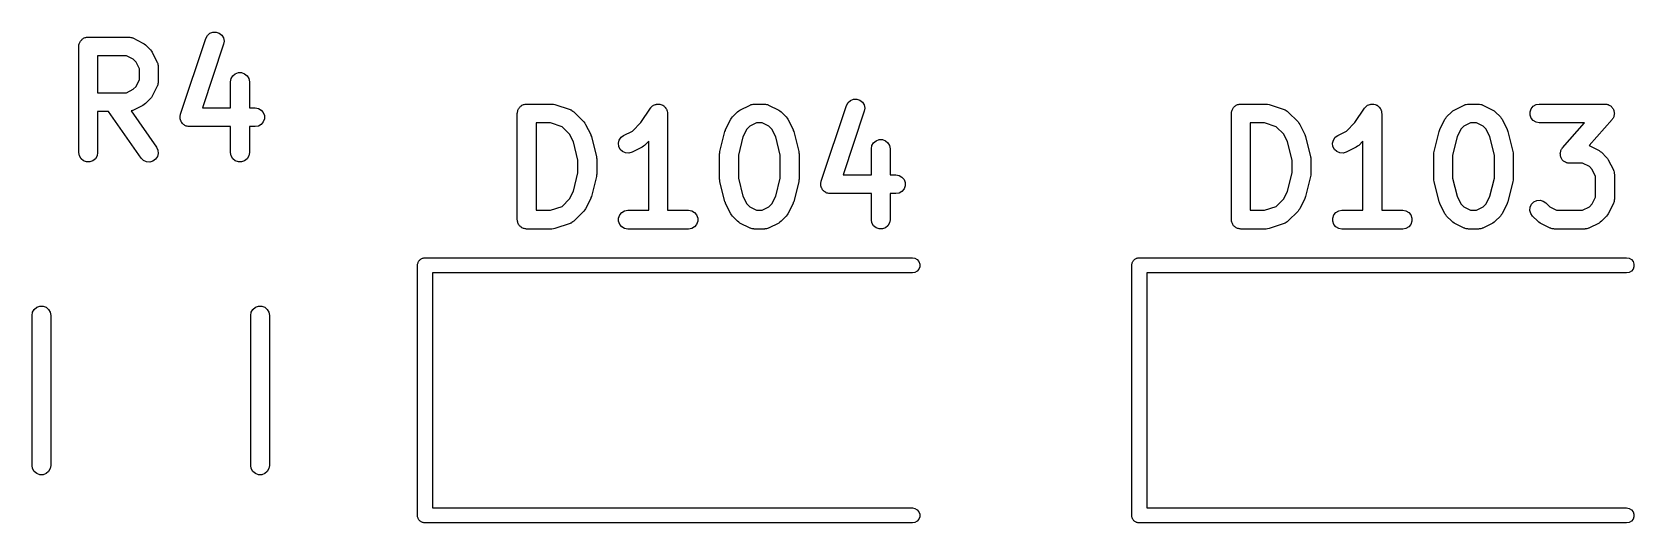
# Model space of a CAD drawing. Extents: x 25 to 125, y -131 to -25.
# Drawn here: x 47.95 to 60.76, y -70.91 to -66.98 of the extents above; entities that cross this region are included whole.
import ezdxf

# ---------------------------------------------------------------- set-up
doc = ezdxf.new("R2010")
doc.units = 0
doc.header["$MEASUREMENT"] = 0
doc.layers.add('BLACK', color=7, linetype='CONTINUOUS')

msp = doc.modelspace()

# ---------------------------------------------------------------- linework, layer by layer
at = {"layer": 'Black'}
for p, q in [((48.3422, -67.0461), (48.3464, -67.0411)), ((48.3464, -67.0411), (48.3521, -67.0378)), ((48.3521, -67.0378), (48.3571, -67.0336)), ((48.3571, -67.0336), (48.3633, -67.0313)), ((48.3633, -67.0313), (48.369, -67.028)), ((48.369, -67.028), (48.3754, -67.0269)), ((48.3754, -67.0269), (48.3816, -67.0247)), ((48.3816, -67.0247), (48.3882, -67.0247)), ((48.3882, -67.0247), (48.3946, -67.0235)), ((48.3946, -67.0235), (48.7184, -67.0235)), ((48.7184, -67.0235), (48.7227, -67.0243)), ((48.7227, -67.0243), (48.727, -67.024)), ((48.727, -67.024), (48.7354, -67.0265)), ((48.7354, -67.0265), (48.7441, -67.028)), ((48.7441, -67.028), (48.7478, -67.0302)), ((48.7478, -67.0302), (48.752, -67.0314)), ((48.752, -67.0314), (48.8329, -67.0719)), ((49.133, -67.6415), (49.3354, -67.0343)), ((49.3354, -67.0343), (49.3478, -67.0114)), ((49.3478, -67.0114), (49.3673, -66.9941)), ((49.3673, -66.9941), (49.3915, -66.9846)), ((49.3915, -66.9846), (49.4175, -66.9839)), ((49.4175, -66.9839), (49.4422, -66.9921)), ((49.4422, -66.9921), (49.4626, -67.0083)), ((49.4626, -67.0083), (49.4763, -67.0305)), ((49.4763, -67.0305), (49.4815, -67.056)), ((48.3196, -67.0985), (48.3208, -67.0921)), ((48.3196, -67.9485), (48.3196, -67.0985)), ((48.3208, -67.0855), (48.323, -67.0793)), ((48.3208, -67.0921), (48.3208, -67.0855)), ((48.323, -67.0793), (48.3241, -67.0729)), ((48.3241, -67.0729), (48.3274, -67.0672)), ((48.3274, -67.0672), (48.3297, -67.061)), ((48.3297, -67.061), (48.3339, -67.056)), ((48.3339, -67.056), (48.3372, -67.0503)), ((48.3372, -67.0503), (48.3422, -67.0461)), ((48.8329, -67.0719), (48.8426, -67.0791)), ((48.8426, -67.0791), (48.8524, -67.086)), ((48.8524, -67.086), (48.8929, -67.1264)), ((48.8929, -67.1264), (48.8998, -67.1363)), ((48.8998, -67.1363), (48.9069, -67.1459)), ((48.9069, -67.1459), (48.9474, -67.2269)), ((49.4777, -67.0818), (49.3082, -67.5902)), ((49.4815, -67.056), (49.4777, -67.0818)), ((48.4696, -67.1735), (48.4696, -67.4688)), ((48.7007, -67.1735), (48.4696, -67.1735)), ((48.755, -67.2006), (48.7007, -67.1735)), ((48.7782, -67.2239), (48.755, -67.2006)), ((48.8053, -67.2781), (48.7782, -67.2239)), ((48.8053, -67.3642), (48.8053, -67.2781)), ((48.9474, -67.2269), (48.9486, -67.231)), ((48.9486, -67.231), (48.9508, -67.2348)), ((48.9508, -67.2348), (48.9523, -67.2434)), ((48.9523, -67.2434), (48.9548, -67.2519)), ((48.9548, -67.2519), (48.9546, -67.2562)), ((48.9546, -67.2562), (48.9553, -67.2604)), ((48.9553, -67.2604), (48.9553, -67.3819)), ((48.755, -67.4416), (48.7782, -67.4184)), ((48.7782, -67.4184), (48.8053, -67.3642)), ((48.9474, -67.4154), (48.9069, -67.4964)), ((48.9486, -67.4113), (48.9474, -67.4154)), ((48.9508, -67.4075), (48.9486, -67.4113)), ((48.9523, -67.3989), (48.9508, -67.4075)), ((48.9548, -67.3904), (48.9523, -67.3989)), ((48.9553, -67.3819), (48.9546, -67.3861)), ((48.9546, -67.3861), (48.9548, -67.3904)), ((49.5339, -67.3819), (49.5384, -67.3562)), ((49.5339, -67.5902), (49.5339, -67.3819)), ((49.5384, -67.3562), (49.5515, -67.3336)), ((49.5515, -67.3336), (49.5714, -67.3169)), ((49.5714, -67.3169), (49.5959, -67.308)), ((49.5959, -67.308), (49.6219, -67.308)), ((49.6219, -67.308), (49.6464, -67.3169)), ((49.6464, -67.3169), (49.6664, -67.3336)), ((49.6664, -67.3336), (49.6794, -67.3562)), ((49.6794, -67.3562), (49.6839, -67.3819)), ((49.6839, -67.3819), (49.6839, -67.5902)), ((48.4696, -67.4688), (48.7007, -67.4688)), ((48.7007, -67.4688), (48.755, -67.4416)), ((48.8524, -67.5563), (48.8426, -67.5632)), ((48.8929, -67.5158), (48.8524, -67.5563)), ((48.8998, -67.506), (48.8929, -67.5158)), ((48.9069, -67.4964), (48.8998, -67.506)), ((54.4629, -67.5703), (54.4753, -67.5474)), ((54.4753, -67.5474), (54.4948, -67.5301)), ((54.4948, -67.5301), (54.519, -67.5206)), ((54.519, -67.5206), (54.545, -67.5199)), ((54.545, -67.5199), (54.5698, -67.5281)), ((54.5698, -67.5281), (54.5902, -67.5443)), ((54.5902, -67.5443), (54.6038, -67.5665)), ((48.558, -67.6188), (48.4696, -67.6188)), ((48.4696, -67.6188), (48.4696, -67.9485)), ((48.8189, -67.9915), (48.558, -67.6188)), ((48.7441, -67.6142), (48.7386, -67.6152)), ((48.7386, -67.6152), (48.9418, -67.9055)), ((48.7478, -67.6121), (48.7441, -67.6142)), ((48.752, -67.6108), (48.7478, -67.6121)), ((48.8329, -67.5704), (48.752, -67.6108)), ((48.8426, -67.5632), (48.8329, -67.5704)), ((49.1292, -67.6672), (49.1303, -67.6597)), ((49.1303, -67.6727), (49.1292, -67.6672)), ((49.1303, -67.6522), (49.1322, -67.647)), ((49.1303, -67.6597), (49.1303, -67.6522)), ((49.1303, -67.6782), (49.1303, -67.6727)), ((49.1329, -67.6853), (49.1303, -67.6782)), ((49.1322, -67.647), (49.133, -67.6415)), ((49.3082, -67.5902), (49.5339, -67.5902)), ((49.6839, -67.5902), (49.7303, -67.5902)), ((49.7303, -67.5902), (49.756, -67.5947)), ((49.756, -67.5947), (49.7785, -67.6077)), ((49.7785, -67.6077), (49.7953, -67.6277)), ((49.7953, -67.6277), (49.8042, -67.6522)), ((49.8042, -67.6782), (49.7953, -67.7027)), ((49.8042, -67.6522), (49.8042, -67.6782)), ((51.8281, -67.6345), (51.8292, -67.6281)), ((51.8281, -68.4845), (51.8281, -67.6345)), ((51.8292, -67.6215), (51.8315, -67.6153)), ((51.8292, -67.6281), (51.8292, -67.6215)), ((51.8315, -67.6153), (51.8326, -67.6089)), ((51.8326, -67.6089), (51.8359, -67.6032)), ((51.8359, -67.6032), (51.8381, -67.597)), ((51.8381, -67.597), (51.8424, -67.592)), ((51.8424, -67.592), (51.8456, -67.5863)), ((51.8456, -67.5863), (51.8507, -67.5821)), ((51.8507, -67.5821), (51.8549, -67.5771)), ((51.8549, -67.5771), (51.8606, -67.5738)), ((51.8606, -67.5738), (51.8656, -67.5696)), ((51.8656, -67.5696), (51.8718, -67.5673)), ((51.8718, -67.5673), (51.8774, -67.564)), ((51.8774, -67.564), (51.8839, -67.5629)), ((51.8839, -67.5629), (51.8901, -67.5607)), ((51.8901, -67.5607), (51.8966, -67.5607)), ((51.8966, -67.5607), (51.9031, -67.5595)), ((51.9031, -67.5595), (52.1055, -67.5595)), ((52.1055, -67.5595), (52.1173, -67.5616)), ((52.1173, -67.5616), (52.1292, -67.5634)), ((52.1292, -67.5634), (52.2506, -67.6038)), ((52.2506, -67.6038), (52.2544, -67.6059)), ((52.2544, -67.6059), (52.2586, -67.607)), ((52.2586, -67.607), (52.2658, -67.6121)), ((52.2658, -67.6121), (52.2735, -67.6163)), ((52.2735, -67.6163), (52.2764, -67.6195)), ((52.2764, -67.6195), (52.2799, -67.622)), ((52.2799, -67.622), (52.3609, -67.7029)), ((52.8162, -67.7082), (52.8931, -67.5929)), ((52.8931, -67.5929), (52.8959, -67.5899)), ((52.8959, -67.5899), (52.898, -67.5863)), ((52.898, -67.5863), (52.9049, -67.5806)), ((52.9049, -67.5806), (52.9111, -67.5741)), ((52.9111, -67.5741), (52.9148, -67.5722)), ((52.9148, -67.5722), (52.918, -67.5696)), ((52.918, -67.5696), (52.9264, -67.5665)), ((52.9264, -67.5665), (52.9344, -67.5625)), ((52.9344, -67.5625), (52.9385, -67.5621)), ((52.9385, -67.5621), (52.9425, -67.5607)), ((52.9425, -67.5607), (52.9514, -67.5607)), ((52.9514, -67.5607), (52.9603, -67.5597)), ((52.9603, -67.5597), (52.9643, -67.5607)), ((52.9643, -67.5607), (52.9685, -67.5607)), ((52.9685, -67.5607), (52.9769, -67.5637)), ((52.9769, -67.5637), (52.9856, -67.5658)), ((52.9856, -67.5658), (52.9891, -67.5682)), ((52.9891, -67.5682), (52.993, -67.5696)), ((52.993, -67.5696), (52.9998, -67.5753)), ((52.9998, -67.5753), (53.0073, -67.5803)), ((53.0073, -67.5803), (53.0097, -67.5836)), ((53.0097, -67.5836), (53.0129, -67.5863)), ((53.0129, -67.5863), (53.0174, -67.5941)), ((53.0174, -67.5941), (53.0227, -67.6013)), ((53.0227, -67.6013), (53.0239, -67.6053)), ((53.0239, -67.6053), (53.026, -67.6089)), ((53.026, -67.6089), (53.0275, -67.6177)), ((53.0275, -67.6177), (53.03, -67.6263)), ((53.03, -67.6263), (53.0298, -67.6304)), ((53.0298, -67.6304), (53.0305, -67.6345)), ((53.0305, -67.6345), (53.0305, -68.4095)), ((53.4955, -67.7629), (53.536, -67.6819)), ((53.536, -67.6819), (53.5432, -67.6723)), ((53.5432, -67.6723), (53.5501, -67.6624)), ((53.5501, -67.6624), (53.5905, -67.622)), ((53.5905, -67.622), (53.6004, -67.6151)), ((53.6004, -67.6151), (53.61, -67.6079)), ((53.61, -67.6079), (53.691, -67.5674)), ((53.691, -67.5674), (53.6951, -67.5662)), ((53.6951, -67.5662), (53.6989, -67.564)), ((53.6989, -67.564), (53.7075, -67.5625)), ((53.7075, -67.5625), (53.7159, -67.56)), ((53.7159, -67.56), (53.7203, -67.5603)), ((53.7203, -67.5603), (53.7245, -67.5595)), ((53.7245, -67.5595), (53.8055, -67.5595)), ((53.8055, -67.5595), (53.8097, -67.5603)), ((53.8097, -67.5603), (53.814, -67.56)), ((53.814, -67.56), (53.8225, -67.5625)), ((53.8225, -67.5625), (53.8311, -67.564)), ((53.8311, -67.564), (53.8349, -67.5662)), ((53.8349, -67.5662), (53.839, -67.5674)), ((53.839, -67.5674), (53.92, -67.6079)), ((53.92, -67.6079), (53.9296, -67.6151)), ((53.9296, -67.6151), (53.9395, -67.622)), ((53.9395, -67.622), (53.9799, -67.6624)), ((53.9799, -67.6624), (53.9868, -67.6723)), ((53.9868, -67.6723), (53.994, -67.6819)), ((53.994, -67.6819), (54.0345, -67.7629)), ((54.2605, -68.1775), (54.4629, -67.5703)), ((54.6052, -67.6178), (54.4357, -68.1262)), ((54.6038, -67.5665), (54.609, -67.592)), ((54.609, -67.592), (54.6052, -67.6178)), ((57.5431, -67.6345), (57.5442, -67.6281)), ((57.5431, -68.4845), (57.5431, -67.6345)), ((57.5442, -67.6215), (57.5465, -67.6153)), ((57.5442, -67.6281), (57.5442, -67.6215)), ((57.5465, -67.6153), (57.5476, -67.6089)), ((57.5476, -67.6089), (57.5509, -67.6032)), ((57.5509, -67.6032), (57.5531, -67.597)), ((57.5531, -67.597), (57.5574, -67.592)), ((57.5574, -67.592), (57.5606, -67.5863)), ((57.5606, -67.5863), (57.5657, -67.5821)), ((57.5657, -67.5821), (57.5699, -67.5771)), ((57.5699, -67.5771), (57.5756, -67.5738)), ((57.5756, -67.5738), (57.5806, -67.5696)), ((57.5806, -67.5696), (57.5868, -67.5673)), ((57.5868, -67.5673), (57.5924, -67.564)), ((57.5924, -67.564), (57.5989, -67.5629)), ((57.5989, -67.5629), (57.6051, -67.5607)), ((57.6051, -67.5607), (57.6116, -67.5607)), ((57.6116, -67.5607), (57.6181, -67.5595)), ((57.6181, -67.5595), (57.8205, -67.5595)), ((57.8205, -67.5595), (57.8323, -67.5616)), ((57.8323, -67.5616), (57.8442, -67.5634)), ((57.8442, -67.5634), (57.9656, -67.6038)), ((57.9656, -67.6038), (57.9694, -67.6059)), ((57.9694, -67.6059), (57.9736, -67.607)), ((57.9736, -67.607), (57.9808, -67.6121)), ((57.9808, -67.6121), (57.9885, -67.6163)), ((57.9885, -67.6163), (57.9914, -67.6195)), ((57.9914, -67.6195), (57.9949, -67.622)), ((57.9949, -67.622), (58.0759, -67.7029)), ((58.5312, -67.7082), (58.6081, -67.5929)), ((58.6081, -67.5929), (58.6109, -67.5899)), ((58.6109, -67.5899), (58.613, -67.5863)), ((58.613, -67.5863), (58.6199, -67.5806)), ((58.6199, -67.5806), (58.6261, -67.5741)), ((58.6261, -67.5741), (58.6298, -67.5722)), ((58.6298, -67.5722), (58.633, -67.5696)), ((58.633, -67.5696), (58.6414, -67.5665)), ((58.6414, -67.5665), (58.6494, -67.5625)), ((58.6494, -67.5625), (58.6535, -67.5621)), ((58.6535, -67.5621), (58.6575, -67.5607)), ((58.6575, -67.5607), (58.6664, -67.5607)), ((58.6664, -67.5607), (58.6753, -67.5597)), ((58.6753, -67.5597), (58.6793, -67.5607)), ((58.6793, -67.5607), (58.6835, -67.5607)), ((58.6835, -67.5607), (58.6919, -67.5637)), ((58.6919, -67.5637), (58.7006, -67.5658)), ((58.7006, -67.5658), (58.7041, -67.5682)), ((58.7041, -67.5682), (58.708, -67.5696)), ((58.708, -67.5696), (58.7148, -67.5753)), ((58.7148, -67.5753), (58.7223, -67.5803)), ((58.7223, -67.5803), (58.7247, -67.5836)), ((58.7247, -67.5836), (58.7279, -67.5863)), ((58.7279, -67.5863), (58.7324, -67.5941)), ((58.7324, -67.5941), (58.7377, -67.6013)), ((58.7377, -67.6013), (58.7389, -67.6053)), ((58.7389, -67.6053), (58.741, -67.6089)), ((58.741, -67.6089), (58.7425, -67.6177)), ((58.7425, -67.6177), (58.745, -67.6263)), ((58.745, -67.6263), (58.7448, -67.6304)), ((58.7448, -67.6304), (58.7455, -67.6345)), ((58.7455, -67.6345), (58.7455, -68.4095)), ((59.2105, -67.7629), (59.251, -67.6819)), ((59.251, -67.6819), (59.2582, -67.6723)), ((59.2582, -67.6723), (59.2651, -67.6624)), ((59.2651, -67.6624), (59.3055, -67.622)), ((59.3055, -67.622), (59.3154, -67.6151)), ((59.3154, -67.6151), (59.325, -67.6079)), ((59.325, -67.6079), (59.406, -67.5674)), ((59.406, -67.5674), (59.4101, -67.5662)), ((59.4101, -67.5662), (59.4139, -67.564)), ((59.4139, -67.564), (59.4225, -67.5625)), ((59.4225, -67.5625), (59.4309, -67.56)), ((59.4309, -67.56), (59.4353, -67.5603)), ((59.4353, -67.5603), (59.4395, -67.5595)), ((59.4395, -67.5595), (59.5205, -67.5595)), ((59.5205, -67.5595), (59.5247, -67.5603)), ((59.5247, -67.5603), (59.529, -67.56)), ((59.529, -67.56), (59.5375, -67.5625)), ((59.5375, -67.5625), (59.5461, -67.564)), ((59.5461, -67.564), (59.5499, -67.5662)), ((59.5499, -67.5662), (59.554, -67.5674)), ((59.554, -67.5674), (59.635, -67.6079)), ((59.635, -67.6079), (59.6446, -67.6151)), ((59.6446, -67.6151), (59.6545, -67.622)), ((59.6545, -67.622), (59.6949, -67.6624)), ((59.6949, -67.6624), (59.7018, -67.6723)), ((59.7018, -67.6723), (59.709, -67.6819)), ((59.709, -67.6819), (59.7495, -67.7629)), ((59.9323, -67.6215), (59.9412, -67.597)), ((59.9323, -67.6475), (59.9323, -67.6215)), ((59.9412, -67.672), (59.9323, -67.6475)), ((59.9412, -67.597), (59.958, -67.5771)), ((59.958, -67.692), (59.9412, -67.672)), ((59.958, -67.5771), (59.9805, -67.564)), ((59.9805, -67.564), (60.0062, -67.5595)), ((60.0062, -67.5595), (60.5324, -67.5595)), ((60.5888, -67.6839), (60.4064, -67.8924)), ((60.5324, -67.5595), (60.5396, -67.5608)), ((60.5396, -67.5608), (60.5469, -67.5609)), ((60.5469, -67.5609), (60.5523, -67.563)), ((60.5523, -67.563), (60.558, -67.564)), ((60.558, -67.564), (60.5644, -67.5677)), ((60.5644, -67.5677), (60.5712, -67.5704)), ((60.5712, -67.5704), (60.5756, -67.5742)), ((60.5756, -67.5742), (60.5806, -67.5771)), ((60.5806, -67.5771), (60.5853, -67.5827)), ((60.5853, -67.5827), (60.5908, -67.5875)), ((60.5926, -67.6776), (60.5888, -67.6839)), ((60.5908, -67.5875), (60.5936, -67.5926)), ((60.5973, -67.672), (60.5926, -67.6776)), ((60.5936, -67.5926), (60.5973, -67.597)), ((60.5973, -67.597), (60.5998, -67.6039)), ((60.5993, -67.6666), (60.5973, -67.672)), ((60.6023, -67.6616), (60.5993, -67.6666)), ((60.5998, -67.6039), (60.6034, -67.6103)), ((60.6037, -67.6544), (60.6023, -67.6616)), ((60.6034, -67.6103), (60.6043, -67.6161)), ((60.6062, -67.6475), (60.6037, -67.6544)), ((60.6043, -67.6161), (60.6062, -67.6215)), ((60.6062, -67.6215), (60.6062, -67.6288)), ((60.6062, -67.6288), (60.6074, -67.6361)), ((60.6074, -67.6361), (60.6062, -67.6418)), ((60.6062, -67.6418), (60.6062, -67.6475)), ((49.1344, -67.6928), (49.1329, -67.6853)), ((49.1373, -67.6975), (49.1344, -67.6928)), ((49.1392, -67.7027), (49.1373, -67.6975)), ((49.1441, -67.7085), (49.1392, -67.7027)), ((49.148, -67.715), (49.1441, -67.7085)), ((49.1524, -67.7184), (49.148, -67.715)), ((49.1559, -67.7226), (49.1524, -67.7184)), ((49.1625, -67.7264), (49.1559, -67.7226)), ((49.1684, -67.7311), (49.1625, -67.7264)), ((49.1737, -67.7329), (49.1684, -67.7311)), ((49.1785, -67.7357), (49.1737, -67.7329)), ((49.186, -67.737), (49.1785, -67.7357)), ((49.1931, -67.7394), (49.186, -67.737)), ((49.1987, -67.7392), (49.1931, -67.7394)), ((49.2041, -67.7402), (49.1987, -67.7392)), ((49.5339, -67.7402), (49.2041, -67.7402)), ((49.5339, -67.9485), (49.5339, -67.7402)), ((49.7303, -67.7402), (49.6839, -67.7402)), ((49.6839, -67.7402), (49.6839, -67.9485)), ((49.756, -67.7357), (49.7303, -67.7402)), ((49.7785, -67.7226), (49.756, -67.7357)), ((49.7953, -67.7027), (49.7785, -67.7226)), ((51.9781, -67.7095), (51.9781, -68.4095)), ((52.0933, -67.7095), (51.9781, -67.7095)), ((52.1864, -67.7406), (52.0933, -67.7095)), ((52.2462, -67.8004), (52.1864, -67.7406)), ((52.2776, -67.8631), (52.2462, -67.8004)), ((52.3609, -67.7029), (52.3678, -67.7128)), ((52.3678, -67.7128), (52.3749, -67.7224)), ((52.3749, -67.7224), (52.4154, -67.8034)), ((52.4154, -67.8034), (52.4178, -67.8112)), ((52.4178, -67.8112), (52.4211, -67.8187)), ((52.6582, -67.8258), (52.6791, -67.8103)), ((52.6791, -67.8103), (52.7491, -67.7753)), ((52.7491, -67.7753), (52.8162, -67.7082)), ((53.4494, -67.9401), (53.4899, -67.7782)), ((53.4899, -67.7782), (53.4932, -67.7707)), ((53.4932, -67.7707), (53.4955, -67.7629)), ((53.6647, -67.7599), (53.6334, -67.8226)), ((53.688, -67.7366), (53.6647, -67.7599)), ((53.7422, -67.7095), (53.688, -67.7366)), ((53.7878, -67.7095), (53.7422, -67.7095)), ((53.842, -67.7366), (53.7878, -67.7095)), ((53.8653, -67.7599), (53.842, -67.7366)), ((53.8966, -67.8226), (53.8653, -67.7599)), ((54.0345, -67.7629), (54.0368, -67.7707)), ((54.0368, -67.7707), (54.0401, -67.7782)), ((54.0401, -67.7782), (54.0806, -67.9401)), ((57.6931, -67.7095), (57.6931, -68.4095)), ((57.8083, -67.7095), (57.6931, -67.7095)), ((57.9014, -67.7406), (57.8083, -67.7095)), ((57.9612, -67.8004), (57.9014, -67.7406)), ((57.9926, -67.8631), (57.9612, -67.8004)), ((58.0759, -67.7029), (58.0828, -67.7128)), ((58.0828, -67.7128), (58.0899, -67.7224)), ((58.0899, -67.7224), (58.1304, -67.8034)), ((58.1304, -67.8034), (58.1328, -67.8112)), ((58.1328, -67.8112), (58.1361, -67.8187)), ((58.3732, -67.8258), (58.3941, -67.8103)), ((58.3941, -67.8103), (58.4641, -67.7753)), ((58.4641, -67.7753), (58.5312, -67.7082)), ((59.1644, -67.9401), (59.2049, -67.7782)), ((59.2049, -67.7782), (59.2082, -67.7707)), ((59.2082, -67.7707), (59.2105, -67.7629)), ((59.3797, -67.7599), (59.3484, -67.8226)), ((59.403, -67.7366), (59.3797, -67.7599)), ((59.4572, -67.7095), (59.403, -67.7366)), ((59.5028, -67.7095), (59.4572, -67.7095)), ((59.557, -67.7366), (59.5028, -67.7095)), ((59.5803, -67.7599), (59.557, -67.7366)), ((59.6116, -67.8226), (59.5803, -67.7599)), ((59.7495, -67.7629), (59.7518, -67.7707)), ((59.7518, -67.7707), (59.7551, -67.7782)), ((59.7551, -67.7782), (59.7956, -67.9401)), ((59.9805, -67.705), (59.958, -67.692)), ((60.0062, -67.7095), (59.9805, -67.705)), ((60.3671, -67.7095), (60.0062, -67.7095)), ((60.1926, -67.9089), (60.3671, -67.7095)), ((48.9418, -67.9055), (48.9528, -67.9291)), ((48.9528, -67.9291), (48.955, -67.9551)), ((52.3138, -68.008), (52.2776, -67.8631)), ((52.4211, -67.8187), (52.4616, -67.9806)), ((52.6378, -67.8729), (52.6438, -67.8476)), ((52.6407, -67.8988), (52.6378, -67.8729)), ((52.6524, -67.9221), (52.6407, -67.8988)), ((52.6438, -67.8476), (52.6582, -67.8258)), ((52.6713, -67.94), (52.6524, -67.9221)), ((52.6952, -67.9503), (52.6713, -67.94)), ((52.8271, -67.904), (52.7462, -67.9445)), ((52.8368, -67.8968), (52.8271, -67.904)), ((52.8466, -67.8899), (52.8368, -67.8968)), ((52.8805, -67.8561), (52.8466, -67.8899)), ((52.8805, -68.4095), (52.8805, -67.8561)), ((53.4487, -67.9493), (53.4494, -67.9401)), ((53.6334, -67.8226), (53.5971, -67.9676)), ((53.9329, -67.9676), (53.8966, -67.8226)), ((54.0806, -67.9401), (54.0813, -67.9493)), ((54.6614, -67.9179), (54.666, -67.8922)), ((54.6614, -68.1262), (54.6614, -67.9179)), ((54.666, -67.8922), (54.679, -67.8696)), ((54.679, -67.8696), (54.6989, -67.8529)), ((54.6989, -67.8529), (54.7234, -67.844)), ((54.7234, -67.844), (54.7495, -67.844)), ((54.7495, -67.844), (54.7739, -67.8529)), ((54.7739, -67.8529), (54.7939, -67.8696)), ((54.7939, -67.8696), (54.8069, -67.8922)), ((54.8069, -67.8922), (54.8114, -67.9179)), ((54.8114, -67.9179), (54.8114, -68.1262)), ((58.0288, -68.008), (57.9926, -67.8631)), ((58.1361, -67.8187), (58.1766, -67.9806)), ((58.3528, -67.8729), (58.3588, -67.8476)), ((58.3557, -67.8988), (58.3528, -67.8729)), ((58.3674, -67.9221), (58.3557, -67.8988)), ((58.3588, -67.8476), (58.3732, -67.8258)), ((58.3863, -67.94), (58.3674, -67.9221)), ((58.4102, -67.9503), (58.3863, -67.94)), ((58.5421, -67.904), (58.4612, -67.9445)), ((58.5518, -67.8968), (58.5421, -67.904)), ((58.5616, -67.8899), (58.5518, -67.8968)), ((58.5955, -67.8561), (58.5616, -67.8899)), ((58.5955, -68.4095), (58.5955, -67.8561)), ((59.1637, -67.9493), (59.1644, -67.9401)), ((59.3484, -67.8226), (59.3121, -67.9676)), ((59.6479, -67.9676), (59.6116, -67.8226)), ((59.7956, -67.9401), (59.7963, -67.9493)), ((60.1752, -67.9453), (60.1777, -67.9384)), ((60.1777, -67.9384), (60.1791, -67.9312)), ((60.1791, -67.9312), (60.1821, -67.9263)), ((60.1821, -67.9263), (60.1841, -67.9208)), ((60.1841, -67.9208), (60.1888, -67.9152)), ((60.1888, -67.9152), (60.1926, -67.9089)), ((60.4064, -67.8924), (60.485, -67.9317)), ((60.485, -67.9317), (60.4946, -67.9389)), ((60.4946, -67.9389), (60.5045, -67.9458)), ((48.3241, -67.9742), (48.3196, -67.9485)), ((48.3372, -67.9967), (48.3241, -67.9742)), ((48.3571, -68.0135), (48.3372, -67.9967)), ((48.3816, -68.0224), (48.3571, -68.0135)), ((48.4076, -68.0224), (48.3816, -68.0224)), ((48.4321, -68.0135), (48.4076, -68.0224)), ((48.4521, -67.9967), (48.4321, -68.0135)), ((48.4651, -67.9742), (48.4521, -67.9967)), ((48.4696, -67.9485), (48.4651, -67.9742)), ((48.8373, -68.01), (48.8189, -67.9915)), ((48.8609, -68.021), (48.8373, -68.01)), ((48.8869, -68.0232), (48.8609, -68.021)), ((48.912, -68.0165), (48.8869, -68.0232)), ((48.9334, -68.0016), (48.912, -68.0165)), ((48.9483, -67.9802), (48.9334, -68.0016)), ((48.955, -67.9551), (48.9483, -67.9802)), ((49.5384, -67.9742), (49.5339, -67.9485)), ((49.5515, -67.9967), (49.5384, -67.9742)), ((49.5714, -68.0135), (49.5515, -67.9967)), ((49.5959, -68.0224), (49.5714, -68.0135)), ((49.6219, -68.0224), (49.5959, -68.0224)), ((49.6464, -68.0135), (49.6219, -68.0224)), ((49.6664, -67.9967), (49.6464, -68.0135)), ((49.6794, -67.9742), (49.6664, -67.9967)), ((49.6839, -67.9485), (49.6794, -67.9742)), ((52.3138, -68.111), (52.3138, -68.008)), ((52.4616, -67.9806), (52.4622, -67.9898)), ((52.4622, -67.9898), (52.4638, -67.9988)), ((52.4638, -67.9988), (52.4638, -68.1202)), ((52.7212, -67.9519), (52.6952, -67.9503)), ((52.7462, -67.9445), (52.7212, -67.9519)), ((53.4471, -67.9583), (53.4487, -67.9493)), ((53.4471, -68.1607), (53.4471, -67.9583)), ((53.5971, -67.9676), (53.5971, -68.1515)), ((53.9329, -68.1515), (53.9329, -67.9676)), ((54.0813, -67.9493), (54.0829, -67.9583)), ((54.0829, -67.9583), (54.0829, -68.1607)), ((58.0288, -68.111), (58.0288, -68.008)), ((58.1766, -67.9806), (58.1772, -67.9898)), ((58.1772, -67.9898), (58.1788, -67.9988)), ((58.1788, -67.9988), (58.1788, -68.1202)), ((58.4362, -67.9519), (58.4102, -67.9503)), ((58.4612, -67.9445), (58.4362, -67.9519)), ((59.1621, -67.9583), (59.1637, -67.9493)), ((59.1621, -68.1607), (59.1621, -67.9583)), ((59.3121, -67.9676), (59.3121, -68.1515)), ((59.6479, -68.1515), (59.6479, -67.9676)), ((59.7963, -67.9493), (59.7979, -67.9583)), ((59.7979, -67.9583), (59.7979, -68.1607)), ((60.1741, -67.9568), (60.1752, -67.9511)), ((60.1752, -67.964), (60.1741, -67.9568)), ((60.1752, -67.9511), (60.1752, -67.9453)), ((60.1752, -67.9714), (60.1752, -67.964)), ((60.1772, -67.9768), (60.1752, -67.9714)), ((60.1781, -67.9825), (60.1772, -67.9768)), ((60.1816, -67.9889), (60.1781, -67.9825)), ((60.1841, -67.9958), (60.1816, -67.9889)), ((60.1878, -68.0003), (60.1841, -67.9958)), ((60.1906, -68.0053), (60.1878, -68.0003)), ((60.1961, -68.0102), (60.1906, -68.0053)), ((60.2008, -68.0158), (60.1961, -68.0102)), ((60.2059, -68.0187), (60.2008, -68.0158)), ((60.2102, -68.0225), (60.2059, -68.0187)), ((60.217, -68.0251), (60.2102, -68.0225)), ((60.2234, -68.0288), (60.217, -68.0251)), ((60.2291, -68.0298), (60.2234, -68.0288)), ((60.2345, -68.0319), (60.2291, -68.0298)), ((60.2418, -68.0321), (60.2345, -68.0319)), ((60.249, -68.0333), (60.2418, -68.0321)), ((60.3528, -68.0333), (60.249, -68.0333)), ((60.407, -68.0605), (60.3528, -68.0333)), ((60.4303, -68.0837), (60.407, -68.0605)), ((60.5045, -67.9458), (60.5449, -67.9863)), ((60.5449, -67.9863), (60.5518, -67.9961)), ((60.5518, -67.9961), (60.559, -68.0057)), ((60.559, -68.0057), (60.5995, -68.0867)), ((52.2776, -68.256), (52.3138, -68.111)), ((52.4616, -68.1384), (52.4211, -68.3003)), ((52.4622, -68.1293), (52.4616, -68.1384)), ((52.4638, -68.1202), (52.4622, -68.1293)), ((53.4487, -68.1697), (53.4471, -68.1607)), ((53.4494, -68.1789), (53.4487, -68.1697)), ((53.4899, -68.3408), (53.4494, -68.1789)), ((53.5971, -68.1515), (53.6334, -68.2964)), ((53.8966, -68.2964), (53.9329, -68.1515)), ((54.0806, -68.1789), (54.0401, -68.3408)), ((54.0813, -68.1697), (54.0806, -68.1789)), ((54.0829, -68.1607), (54.0813, -68.1697)), ((54.2567, -68.2032), (54.2578, -68.1957)), ((54.2578, -68.1882), (54.2597, -68.183)), ((54.2578, -68.1957), (54.2578, -68.1882)), ((54.2597, -68.183), (54.2605, -68.1775)), ((54.4357, -68.1262), (54.6614, -68.1262)), ((54.8114, -68.1262), (54.8579, -68.1262)), ((54.8579, -68.1262), (54.8835, -68.1307)), ((54.8835, -68.1307), (54.9061, -68.1437)), ((54.9061, -68.1437), (54.9228, -68.1637)), ((54.9228, -68.1637), (54.9317, -68.1882)), ((54.9317, -68.1882), (54.9317, -68.2142)), ((57.9926, -68.256), (58.0288, -68.111)), ((58.1766, -68.1384), (58.1361, -68.3003)), ((58.1772, -68.1293), (58.1766, -68.1384)), ((58.1788, -68.1202), (58.1772, -68.1293)), ((59.1637, -68.1697), (59.1621, -68.1607)), ((59.1644, -68.1789), (59.1637, -68.1697)), ((59.2049, -68.3408), (59.1644, -68.1789)), ((59.3121, -68.1515), (59.3484, -68.2964)), ((59.6116, -68.2964), (59.6479, -68.1515)), ((59.7956, -68.1789), (59.7551, -68.3408)), ((59.7963, -68.1697), (59.7956, -68.1789)), ((59.7979, -68.1607), (59.7963, -68.1697)), ((60.4574, -68.1379), (60.4303, -68.0837)), ((60.4574, -68.3049), (60.4574, -68.1379)), ((60.5995, -68.0867), (60.6007, -68.0908)), ((60.6007, -68.0908), (60.6029, -68.0946)), ((60.6029, -68.0946), (60.6044, -68.1032)), ((60.6044, -68.1032), (60.6069, -68.1117)), ((60.6069, -68.1117), (60.6066, -68.116)), ((60.6066, -68.116), (60.6074, -68.1202)), ((60.6074, -68.1202), (60.6074, -68.3226)), ((52.1864, -68.3785), (52.2462, -68.3187)), ((52.2462, -68.3187), (52.2776, -68.256)), ((52.4154, -68.3157), (52.3749, -68.3966)), ((52.4178, -68.3078), (52.4154, -68.3157)), ((52.4211, -68.3003), (52.4178, -68.3078)), ((53.6334, -68.2964), (53.6647, -68.3591)), ((53.8653, -68.3591), (53.8966, -68.2964)), ((54.2578, -68.2087), (54.2567, -68.2032)), ((54.2578, -68.2142), (54.2578, -68.2087)), ((54.2604, -68.2213), (54.2578, -68.2142)), ((54.2619, -68.2288), (54.2604, -68.2213)), ((54.2648, -68.2335), (54.2619, -68.2288)), ((54.2667, -68.2387), (54.2648, -68.2335)), ((54.2716, -68.2445), (54.2667, -68.2387)), ((54.2756, -68.251), (54.2716, -68.2445)), ((54.2799, -68.2544), (54.2756, -68.251)), ((54.2835, -68.2586), (54.2799, -68.2544)), ((54.29, -68.2624), (54.2835, -68.2586)), ((54.296, -68.2671), (54.29, -68.2624)), ((54.3012, -68.2689), (54.296, -68.2671)), ((54.306, -68.2717), (54.3012, -68.2689)), ((54.3135, -68.273), (54.306, -68.2717)), ((54.3207, -68.2754), (54.3135, -68.273)), ((54.3262, -68.2752), (54.3207, -68.2754)), ((54.3317, -68.2762), (54.3262, -68.2752)), ((54.6614, -68.2762), (54.3317, -68.2762)), ((54.6614, -68.4845), (54.6614, -68.2762)), ((54.8579, -68.2762), (54.8114, -68.2762)), ((54.8114, -68.2762), (54.8114, -68.4845)), ((54.8835, -68.2717), (54.8579, -68.2762)), ((54.9061, -68.2586), (54.8835, -68.2717)), ((54.9228, -68.2387), (54.9061, -68.2586)), ((54.9317, -68.2142), (54.9228, -68.2387)), ((57.9014, -68.3785), (57.9612, -68.3187)), ((57.9612, -68.3187), (57.9926, -68.256)), ((58.1304, -68.3157), (58.0899, -68.3966)), ((58.1328, -68.3078), (58.1304, -68.3157)), ((58.1361, -68.3003), (58.1328, -68.3078)), ((59.3484, -68.2964), (59.3797, -68.3591)), ((59.5803, -68.3591), (59.6116, -68.2964)), ((60.4303, -68.3591), (60.4574, -68.3049)), ((60.6074, -68.3226), (60.6066, -68.3269)), ((51.9781, -68.4095), (52.0933, -68.4095)), ((52.0933, -68.4095), (52.1864, -68.3785)), ((52.3609, -68.4161), (52.2799, -68.4971)), ((52.3678, -68.4063), (52.3609, -68.4161)), ((52.3749, -68.3966), (52.3678, -68.4063)), ((52.6388, -68.4715), (52.6477, -68.447)), ((52.6477, -68.447), (52.6644, -68.4271)), ((52.6644, -68.4271), (52.687, -68.414)), ((52.687, -68.414), (52.7126, -68.4095)), ((52.7126, -68.4095), (52.8805, -68.4095)), ((53.0305, -68.4095), (53.1983, -68.4095)), ((53.1983, -68.4095), (53.224, -68.414)), ((53.224, -68.414), (53.2465, -68.4271)), ((53.2465, -68.4271), (53.2633, -68.447)), ((53.2633, -68.447), (53.2722, -68.4715)), ((53.4932, -68.3483), (53.4899, -68.3408)), ((53.4955, -68.3562), (53.4932, -68.3483)), ((53.536, -68.4371), (53.4955, -68.3562)), ((53.5432, -68.4468), (53.536, -68.4371)), ((53.5501, -68.4566), (53.5432, -68.4468)), ((53.6647, -68.3591), (53.688, -68.3824)), ((53.688, -68.3824), (53.7422, -68.4095)), ((53.7422, -68.4095), (53.7878, -68.4095)), ((53.7878, -68.4095), (53.842, -68.3824)), ((53.842, -68.3824), (53.8653, -68.3591)), ((53.9868, -68.4468), (53.9799, -68.4566)), ((53.994, -68.4371), (53.9868, -68.4468)), ((54.0345, -68.3562), (53.994, -68.4371)), ((54.0368, -68.3483), (54.0345, -68.3562)), ((54.0401, -68.3408), (54.0368, -68.3483)), ((57.6931, -68.4095), (57.8083, -68.4095)), ((57.8083, -68.4095), (57.9014, -68.3785)), ((58.0759, -68.4161), (57.9949, -68.4971)), ((58.0828, -68.4063), (58.0759, -68.4161)), ((58.0899, -68.3966), (58.0828, -68.4063)), ((58.3538, -68.4715), (58.3627, -68.447)), ((58.3627, -68.447), (58.3794, -68.4271)), ((58.3794, -68.4271), (58.402, -68.414)), ((58.402, -68.414), (58.4276, -68.4095)), ((58.4276, -68.4095), (58.5955, -68.4095)), ((58.7455, -68.4095), (58.9133, -68.4095)), ((58.9133, -68.4095), (58.939, -68.414)), ((58.939, -68.414), (58.9615, -68.4271)), ((58.9615, -68.4271), (58.9783, -68.447)), ((58.9783, -68.447), (58.9872, -68.4715)), ((59.2082, -68.3483), (59.2049, -68.3408)), ((59.2105, -68.3562), (59.2082, -68.3483)), ((59.251, -68.4371), (59.2105, -68.3562)), ((59.2582, -68.4468), (59.251, -68.4371)), ((59.2651, -68.4566), (59.2582, -68.4468)), ((59.3797, -68.3591), (59.403, -68.3824)), ((59.403, -68.3824), (59.4572, -68.4095)), ((59.4572, -68.4095), (59.5028, -68.4095)), ((59.5028, -68.4095), (59.557, -68.3824)), ((59.557, -68.3824), (59.5803, -68.3591)), ((59.7018, -68.4468), (59.6949, -68.4566)), ((59.709, -68.4371), (59.7018, -68.4468)), ((59.7495, -68.3562), (59.709, -68.4371)), ((59.7518, -68.3483), (59.7495, -68.3562)), ((59.7551, -68.3408), (59.7518, -68.3483)), ((59.9315, -68.4101), (59.9337, -68.3842)), ((59.9382, -68.4353), (59.9315, -68.4101)), ((59.9337, -68.3842), (59.9448, -68.3606)), ((59.9532, -68.4566), (59.9382, -68.4353)), ((59.9448, -68.3606), (59.9632, -68.3421)), ((59.9632, -68.3421), (59.9868, -68.3311)), ((59.9868, -68.3311), (60.0127, -68.3289)), ((60.0127, -68.3289), (60.0379, -68.3356)), ((60.0379, -68.3356), (60.0592, -68.3505)), ((60.0592, -68.3505), (60.0911, -68.3824)), ((60.0911, -68.3824), (60.1453, -68.4095)), ((60.1453, -68.4095), (60.3528, -68.4095)), ((60.3528, -68.4095), (60.407, -68.3824)), ((60.407, -68.3824), (60.4303, -68.3591)), ((60.5518, -68.4468), (60.5449, -68.4566)), ((60.559, -68.4371), (60.5518, -68.4468)), ((60.5995, -68.3562), (60.559, -68.4371)), ((60.6007, -68.352), (60.5995, -68.3562)), ((60.6029, -68.3483), (60.6007, -68.352)), ((60.6044, -68.3396), (60.6029, -68.3483)), ((60.6069, -68.3312), (60.6044, -68.3396)), ((60.6066, -68.3269), (60.6069, -68.3312)), ((51.8292, -68.491), (51.8281, -68.4845)), ((51.8292, -68.4975), (51.8292, -68.491)), ((51.8315, -68.5037), (51.8292, -68.4975)), ((51.8326, -68.5102), (51.8315, -68.5037)), ((51.8359, -68.5159), (51.8326, -68.5102)), ((51.8381, -68.522), (51.8359, -68.5159)), ((51.8424, -68.5271), (51.8381, -68.522)), ((51.8456, -68.5327), (51.8424, -68.5271)), ((51.8507, -68.537), (51.8456, -68.5327)), ((51.8549, -68.542), (51.8507, -68.537)), ((51.8606, -68.5453), (51.8549, -68.542)), ((51.8656, -68.5495), (51.8606, -68.5453)), ((51.8718, -68.5517), (51.8656, -68.5495)), ((51.8774, -68.555), (51.8718, -68.5517)), ((51.8839, -68.5561), (51.8774, -68.555)), ((51.8901, -68.5584), (51.8839, -68.5561)), ((51.8966, -68.5584), (51.8901, -68.5584)), ((51.9031, -68.5595), (51.8966, -68.5584)), ((52.1055, -68.5595), (51.9031, -68.5595)), ((52.1173, -68.5574), (52.1055, -68.5595)), ((52.1292, -68.5557), (52.1173, -68.5574)), ((52.2506, -68.5152), (52.1292, -68.5557)), ((52.2544, -68.5131), (52.2506, -68.5152)), ((52.2586, -68.512), (52.2544, -68.5131)), ((52.2658, -68.507), (52.2586, -68.512)), ((52.2735, -68.5028), (52.2658, -68.507)), ((52.2764, -68.4996), (52.2735, -68.5028)), ((52.2799, -68.4971), (52.2764, -68.4996)), ((52.6388, -68.4975), (52.6388, -68.4715)), ((52.6477, -68.522), (52.6388, -68.4975)), ((52.6644, -68.542), (52.6477, -68.522)), ((52.687, -68.555), (52.6644, -68.542)), ((52.7126, -68.5595), (52.687, -68.555)), ((53.1983, -68.5595), (52.7126, -68.5595)), ((53.224, -68.555), (53.1983, -68.5595)), ((53.2465, -68.542), (53.224, -68.555)), ((53.2633, -68.522), (53.2465, -68.542)), ((53.2722, -68.4975), (53.2633, -68.522)), ((53.2722, -68.4715), (53.2722, -68.4975)), ((53.5905, -68.4971), (53.5501, -68.4566)), ((53.6004, -68.504), (53.5905, -68.4971)), ((53.61, -68.5111), (53.6004, -68.504)), ((53.691, -68.5516), (53.61, -68.5111)), ((53.6951, -68.5528), (53.691, -68.5516)), ((53.6989, -68.555), (53.6951, -68.5528)), ((53.7075, -68.5565), (53.6989, -68.555)), ((53.7159, -68.559), (53.7075, -68.5565)), ((53.7203, -68.5588), (53.7159, -68.559)), ((53.7245, -68.5595), (53.7203, -68.5588)), ((53.8055, -68.5595), (53.7245, -68.5595)), ((53.8097, -68.5588), (53.8055, -68.5595)), ((53.814, -68.559), (53.8097, -68.5588)), ((53.8225, -68.5565), (53.814, -68.559)), ((53.8311, -68.555), (53.8225, -68.5565)), ((53.8349, -68.5528), (53.8311, -68.555)), ((53.839, -68.5516), (53.8349, -68.5528)), ((53.92, -68.5111), (53.839, -68.5516)), ((53.9296, -68.504), (53.92, -68.5111)), ((53.9395, -68.4971), (53.9296, -68.504)), ((53.9799, -68.4566), (53.9395, -68.4971)), ((54.666, -68.5102), (54.6614, -68.4845)), ((54.679, -68.5327), (54.666, -68.5102)), ((54.6989, -68.5495), (54.679, -68.5327)), ((54.7234, -68.5584), (54.6989, -68.5495)), ((54.7495, -68.5584), (54.7234, -68.5584)), ((54.7739, -68.5495), (54.7495, -68.5584)), ((54.7939, -68.5327), (54.7739, -68.5495)), ((54.8069, -68.5102), (54.7939, -68.5327)), ((54.8114, -68.4845), (54.8069, -68.5102)), ((57.5442, -68.491), (57.5431, -68.4845)), ((57.5442, -68.4975), (57.5442, -68.491)), ((57.5465, -68.5037), (57.5442, -68.4975)), ((57.5476, -68.5102), (57.5465, -68.5037)), ((57.5509, -68.5159), (57.5476, -68.5102)), ((57.5531, -68.522), (57.5509, -68.5159)), ((57.5574, -68.5271), (57.5531, -68.522)), ((57.5606, -68.5327), (57.5574, -68.5271)), ((57.5657, -68.537), (57.5606, -68.5327)), ((57.5699, -68.542), (57.5657, -68.537)), ((57.5756, -68.5453), (57.5699, -68.542)), ((57.5806, -68.5495), (57.5756, -68.5453)), ((57.5868, -68.5517), (57.5806, -68.5495)), ((57.5924, -68.555), (57.5868, -68.5517)), ((57.5989, -68.5561), (57.5924, -68.555)), ((57.6051, -68.5584), (57.5989, -68.5561)), ((57.6116, -68.5584), (57.6051, -68.5584)), ((57.6181, -68.5595), (57.6116, -68.5584)), ((57.8205, -68.5595), (57.6181, -68.5595)), ((57.8323, -68.5574), (57.8205, -68.5595)), ((57.8442, -68.5557), (57.8323, -68.5574)), ((57.9656, -68.5152), (57.8442, -68.5557)), ((57.9694, -68.5131), (57.9656, -68.5152)), ((57.9736, -68.512), (57.9694, -68.5131)), ((57.9808, -68.507), (57.9736, -68.512)), ((57.9885, -68.5028), (57.9808, -68.507)), ((57.9914, -68.4996), (57.9885, -68.5028)), ((57.9949, -68.4971), (57.9914, -68.4996)), ((58.3538, -68.4975), (58.3538, -68.4715)), ((58.3627, -68.522), (58.3538, -68.4975)), ((58.3794, -68.542), (58.3627, -68.522)), ((58.402, -68.555), (58.3794, -68.542)), ((58.4276, -68.5595), (58.402, -68.555)), ((58.9133, -68.5595), (58.4276, -68.5595)), ((58.939, -68.555), (58.9133, -68.5595)), ((58.9615, -68.542), (58.939, -68.555)), ((58.9783, -68.522), (58.9615, -68.542)), ((58.9872, -68.4975), (58.9783, -68.522)), ((58.9872, -68.4715), (58.9872, -68.4975)), ((59.3055, -68.4971), (59.2651, -68.4566)), ((59.3154, -68.504), (59.3055, -68.4971)), ((59.325, -68.5111), (59.3154, -68.504)), ((59.406, -68.5516), (59.325, -68.5111)), ((59.4101, -68.5528), (59.406, -68.5516)), ((59.4139, -68.555), (59.4101, -68.5528)), ((59.4225, -68.5565), (59.4139, -68.555)), ((59.4309, -68.559), (59.4225, -68.5565)), ((59.4353, -68.5588), (59.4309, -68.559)), ((59.4395, -68.5595), (59.4353, -68.5588)), ((59.5205, -68.5595), (59.4395, -68.5595)), ((59.5247, -68.5588), (59.5205, -68.5595)), ((59.529, -68.559), (59.5247, -68.5588)), ((59.5375, -68.5565), (59.529, -68.559)), ((59.5461, -68.555), (59.5375, -68.5565)), ((59.5499, -68.5528), (59.5461, -68.555)), ((59.554, -68.5516), (59.5499, -68.5528)), ((59.635, -68.5111), (59.554, -68.5516)), ((59.6446, -68.504), (59.635, -68.5111)), ((59.6545, -68.4971), (59.6446, -68.504)), ((59.6949, -68.4566), (59.6545, -68.4971)), ((59.9936, -68.4971), (59.9532, -68.4566)), ((60.0035, -68.504), (59.9936, -68.4971)), ((60.0131, -68.5111), (60.0035, -68.504)), ((60.0941, -68.5516), (60.0131, -68.5111)), ((60.0982, -68.5528), (60.0941, -68.5516)), ((60.102, -68.555), (60.0982, -68.5528)), ((60.1106, -68.5565), (60.102, -68.555)), ((60.119, -68.559), (60.1106, -68.5565)), ((60.1234, -68.5588), (60.119, -68.559)), ((60.1276, -68.5595), (60.1234, -68.5588)), ((60.3705, -68.5595), (60.1276, -68.5595)), ((60.3747, -68.5588), (60.3705, -68.5595)), ((60.379, -68.559), (60.3747, -68.5588)), ((60.3875, -68.5565), (60.379, -68.559)), ((60.3961, -68.555), (60.3875, -68.5565)), ((60.3999, -68.5528), (60.3961, -68.555)), ((60.404, -68.5516), (60.3999, -68.5528)), ((60.485, -68.5111), (60.404, -68.5516)), ((60.4946, -68.504), (60.485, -68.5111)), ((60.5045, -68.4971), (60.4946, -68.504)), ((60.5449, -68.4566), (60.5045, -68.4971)), ((51.0309, -68.8396), (51.0327, -68.8347)), ((51.0327, -68.8347), (51.0336, -68.8295)), ((51.0336, -68.8295), (51.0362, -68.8249)), ((51.0362, -68.8249), (51.038, -68.82)), ((51.038, -68.82), (51.0414, -68.816)), ((51.0414, -68.816), (51.044, -68.8114)), ((51.044, -68.8114), (51.0481, -68.8081)), ((51.0481, -68.8081), (51.0514, -68.804)), ((51.0514, -68.804), (51.056, -68.8014)), ((51.056, -68.8014), (51.06, -68.798)), ((51.06, -68.798), (51.0649, -68.7962)), ((51.0649, -68.7962), (51.0695, -68.7936)), ((51.0695, -68.7936), (51.0747, -68.7927)), ((51.0747, -68.7927), (51.0796, -68.7909)), ((51.0796, -68.7909), (51.0848, -68.7909)), ((51.0848, -68.7909), (51.09, -68.79)), ((51.09, -68.79), (54.99, -68.79)), ((54.99, -68.79), (55.0105, -68.7936)), ((55.0105, -68.7936), (55.0286, -68.804)), ((55.0286, -68.804), (55.042, -68.82)), ((55.042, -68.82), (55.0491, -68.8396)), ((56.7459, -68.8396), (56.7477, -68.8347)), ((56.7477, -68.8347), (56.7486, -68.8295)), ((56.7486, -68.8295), (56.7512, -68.8249)), ((56.7512, -68.8249), (56.753, -68.82)), ((56.753, -68.82), (56.7564, -68.816)), ((56.7564, -68.816), (56.759, -68.8114)), ((56.759, -68.8114), (56.7631, -68.8081)), ((56.7631, -68.8081), (56.7664, -68.804)), ((56.7664, -68.804), (56.771, -68.8014)), ((56.771, -68.8014), (56.775, -68.798)), ((56.775, -68.798), (56.7799, -68.7962)), ((56.7799, -68.7962), (56.7845, -68.7936)), ((56.7845, -68.7936), (56.7897, -68.7927)), ((56.7897, -68.7927), (56.7946, -68.7909)), ((56.7946, -68.7909), (56.7998, -68.7909)), ((56.7998, -68.7909), (56.805, -68.79)), ((56.805, -68.79), (60.705, -68.79)), ((60.705, -68.79), (60.7255, -68.7936)), ((60.7255, -68.7936), (60.7436, -68.804)), ((60.7436, -68.804), (60.757, -68.82)), ((60.757, -68.82), (60.7641, -68.8396)), ((51.03, -68.85), (51.0309, -68.8448)), ((51.03, -70.85), (51.03, -68.85)), ((51.0309, -68.8448), (51.0309, -68.8396)), ((54.99, -68.91), (51.15, -68.91)), ((51.15, -68.91), (51.15, -70.79)), ((55.0105, -68.9064), (54.99, -68.91)), ((55.0286, -68.896), (55.0105, -68.9064)), ((55.042, -68.88), (55.0286, -68.896)), ((55.0491, -68.8604), (55.042, -68.88)), ((55.0491, -68.8396), (55.0491, -68.8604)), ((56.745, -68.85), (56.7459, -68.8448)), ((56.745, -70.85), (56.745, -68.85)), ((56.7459, -68.8448), (56.7459, -68.8396)), ((60.705, -68.91), (56.865, -68.91)), ((56.865, -68.91), (56.865, -70.79)), ((60.7255, -68.9064), (60.705, -68.91)), ((60.7436, -68.896), (60.7255, -68.9064)), ((60.757, -68.88), (60.7436, -68.896)), ((60.7641, -68.8604), (60.757, -68.88)), ((60.7641, -68.8396), (60.7641, -68.8604)), ((47.9495, -69.2243), (47.9625, -69.2018)), ((47.9625, -69.2018), (47.9825, -69.185)), ((47.9825, -69.185), (48.007, -69.1761)), ((48.007, -69.1761), (48.033, -69.1761)), ((48.033, -69.1761), (48.0575, -69.185)), ((48.0575, -69.185), (48.0775, -69.2018)), ((48.0775, -69.2018), (48.0905, -69.2243)), ((49.6995, -69.2243), (49.7125, -69.2018)), ((49.7125, -69.2018), (49.7325, -69.185)), ((49.7325, -69.185), (49.757, -69.1761)), ((49.757, -69.1761), (49.783, -69.1761)), ((49.783, -69.1761), (49.8075, -69.185)), ((49.8075, -69.185), (49.8275, -69.2018)), ((49.8275, -69.2018), (49.8405, -69.2243)), ((47.945, -69.25), (47.9495, -69.2243)), ((47.945, -70.45), (47.945, -69.25)), ((48.0905, -69.2243), (48.095, -69.25)), ((48.095, -69.25), (48.095, -70.45)), ((49.695, -69.25), (49.6995, -69.2243)), ((49.695, -70.45), (49.695, -69.25)), ((49.8405, -69.2243), (49.845, -69.25)), ((49.845, -69.25), (49.845, -70.45)), ((47.9495, -70.4757), (47.945, -70.45)), ((47.9625, -70.4982), (47.9495, -70.4757)), ((47.9825, -70.515), (47.9625, -70.4982)), ((48.0775, -70.4982), (48.0575, -70.515)), ((48.0905, -70.4757), (48.0775, -70.4982)), ((48.095, -70.45), (48.0905, -70.4757)), ((49.6995, -70.4757), (49.695, -70.45)), ((49.7125, -70.4982), (49.6995, -70.4757)), ((49.7325, -70.515), (49.7125, -70.4982)), ((49.8275, -70.4982), (49.8075, -70.515)), ((49.8405, -70.4757), (49.8275, -70.4982)), ((49.845, -70.45), (49.8405, -70.4757)), ((48.007, -70.5239), (47.9825, -70.515)), ((48.033, -70.5239), (48.007, -70.5239)), ((48.0575, -70.515), (48.033, -70.5239)), ((49.757, -70.5239), (49.7325, -70.515)), ((49.783, -70.5239), (49.757, -70.5239)), ((49.8075, -70.515), (49.783, -70.5239)), ((51.0309, -70.8552), (51.03, -70.85)), ((51.0309, -70.8604), (51.0309, -70.8552)), ((51.0327, -70.8653), (51.0309, -70.8604)), ((51.0336, -70.8705), (51.0327, -70.8653)), ((51.0362, -70.8751), (51.0336, -70.8705)), ((51.038, -70.88), (51.0362, -70.8751)), ((51.0414, -70.884), (51.038, -70.88)), ((51.044, -70.8886), (51.0414, -70.884)), ((51.0481, -70.8919), (51.044, -70.8886)), ((51.15, -70.79), (54.99, -70.79)), ((54.99, -70.79), (55.0105, -70.7936)), ((55.0105, -70.7936), (55.0286, -70.804)), ((55.0286, -70.804), (55.042, -70.82)), ((55.042, -70.88), (55.0286, -70.896)), ((55.042, -70.82), (55.0491, -70.8396)), ((55.0491, -70.8604), (55.042, -70.88)), ((55.0491, -70.8396), (55.0491, -70.8604)), ((56.7459, -70.8552), (56.745, -70.85)), ((56.7459, -70.8604), (56.7459, -70.8552)), ((56.7477, -70.8653), (56.7459, -70.8604)), ((56.7486, -70.8705), (56.7477, -70.8653)), ((56.7512, -70.8751), (56.7486, -70.8705)), ((56.753, -70.88), (56.7512, -70.8751)), ((56.7564, -70.884), (56.753, -70.88)), ((56.759, -70.8886), (56.7564, -70.884)), ((56.7631, -70.8919), (56.759, -70.8886)), ((56.865, -70.79), (60.705, -70.79)), ((60.705, -70.79), (60.7255, -70.7936)), ((60.7255, -70.7936), (60.7436, -70.804)), ((60.7436, -70.804), (60.757, -70.82)), ((60.757, -70.88), (60.7436, -70.896)), ((60.757, -70.82), (60.7641, -70.8396)), ((60.7641, -70.8604), (60.757, -70.88)), ((60.7641, -70.8396), (60.7641, -70.8604)), ((51.0514, -70.896), (51.0481, -70.8919)), ((51.056, -70.8986), (51.0514, -70.896)), ((51.06, -70.902), (51.056, -70.8986)), ((51.0649, -70.9038), (51.06, -70.902)), ((51.0695, -70.9064), (51.0649, -70.9038)), ((51.0747, -70.9073), (51.0695, -70.9064)), ((51.0796, -70.9091), (51.0747, -70.9073)), ((51.0848, -70.9091), (51.0796, -70.9091)), ((51.09, -70.91), (51.0848, -70.9091)), ((54.99, -70.91), (51.09, -70.91)), ((55.0105, -70.9064), (54.99, -70.91)), ((55.0286, -70.896), (55.0105, -70.9064)), ((56.7664, -70.896), (56.7631, -70.8919)), ((56.771, -70.8986), (56.7664, -70.896)), ((56.775, -70.902), (56.771, -70.8986)), ((56.7799, -70.9038), (56.775, -70.902)), ((56.7845, -70.9064), (56.7799, -70.9038)), ((56.7897, -70.9073), (56.7845, -70.9064)), ((56.7946, -70.9091), (56.7897, -70.9073)), ((56.7998, -70.9091), (56.7946, -70.9091)), ((56.805, -70.91), (56.7998, -70.9091)), ((60.705, -70.91), (56.805, -70.91)), ((60.7255, -70.9064), (60.705, -70.91)), ((60.7436, -70.896), (60.7255, -70.9064))]:
    msp.add_line(p, q, dxfattribs=at)

doc.saveas('drawing.dxf')
